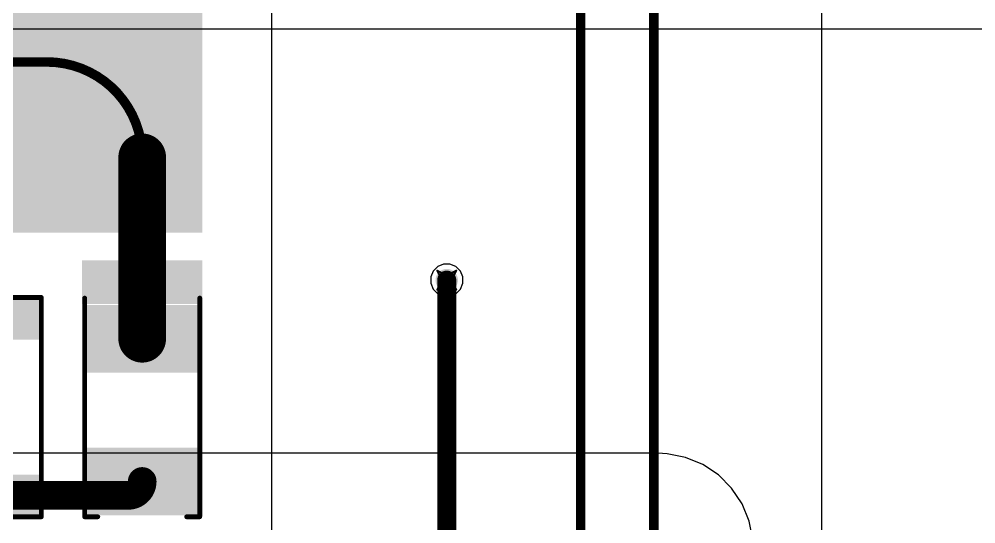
# Model space of a CAD drawing. Header units: inches. Extents: x -2 to 5376, y -4 to 5426.
# Drawn here: x 72.01 to 97.49, y 55.88 to 69.32 of the extents above; entities that cross this region are included whole.
import ezdxf

# ---------------------------------------------------------------- set-up
doc = ezdxf.new("R2010")
doc.units = ezdxf.units.IN
for name, color, linetype in [('Bottom Layer', 5, 'Continuous'), ('Drill Drawing', 1, 'Continuous'), ('Layer 1', 16, 'Continuous'), ('Layer 2', 76, 'Continuous'), ('Top Layer', 1, 'Continuous'), ('Top Overlay', 2, 'Continuous'), ('Top Paste', 8, 'Continuous'), ('Top Solder', 216, 'Continuous'), ('Via Holes', 16, 'Continuous')]:
    doc.layers.add(name, color=color, linetype=linetype)

# ---------------------------------------------------------------- blocks, each defined once
blk = doc.blocks.new('RES_2010_65')
at = {"layer": 'Top Layer'}
for points in [[(-2.8, 1.4), (-1.9, 1.4), (-1.9, -1.4), (-2.8, -1.4)], [(1.9, 1.4), (2.8, 1.4), (2.8, -1.4), (1.9, -1.4)]]:
    blk.add_hatch(color=1, dxfattribs=at).paths.add_polyline_path(points)
at = {"layer": 'Top Paste'}
for points in [[(-2.8, 1.4), (-1.9, 1.4), (-1.9, -1.4), (-2.8, -1.4)], [(1.9, 1.4), (2.8, 1.4), (2.8, -1.4), (1.9, -1.4)]]:
    blk.add_hatch(color=8, dxfattribs=at).paths.add_polyline_path(points)
at = {"layer": 'Top Solder'}
for points in [[(-2.902, 1.502), (-1.798, 1.502), (-1.798, -1.502), (-2.902, -1.502)], [(1.798, 1.502), (2.902, 1.502), (2.902, -1.502), (1.798, -1.502)]]:
    blk.add_hatch(color=216, dxfattribs=at).paths.add_polyline_path(points)
at = {"layer": 'Top Overlay'}
for points in [[(-2.921, -1.524, 0.127, 0.127, 0), (-2.921, 1.524, 0.127, 0.127, 0)], [(2.921, 1.524, 0.127, 0.127, 0), (-2.921, 1.524, 0.127, 0.127, 0)], [(2.921, -1.524, 0.127, 0.127, 0), (2.921, 1.524, 0.127, 0.127, 0)], [(2.921, -1.524, 0.127, 0.127, 0), (-2.921, -1.524, 0.127, 0.127, 0)]]:
    blk.add_lwpolyline(points, format="xyseb", dxfattribs=at)
for points in [[(-2.953, 1.524, 0.0635, 0.0635, 1), (-2.889, 1.524, 0.0635, 0.0635, 1)], [(-2.953, 1.524, 0.0635, 0.0635, 1), (-2.889, 1.524, 0.0635, 0.0635, 1)], [(2.889, 1.524, 0.0635, 0.0635, 1), (2.953, 1.524, 0.0635, 0.0635, 1)], [(2.889, 1.524, 0.0635, 0.0635, 1), (2.953, 1.524, 0.0635, 0.0635, 1)], [(-2.953, -1.524, 0.0635, 0.0635, 1), (-2.889, -1.524, 0.0635, 0.0635, 1)], [(-2.953, -1.524, 0.0635, 0.0635, 1), (-2.889, -1.524, 0.0635, 0.0635, 1)], [(2.889, -1.524, 0.0635, 0.0635, 1), (2.953, -1.524, 0.0635, 0.0635, 1)], [(2.889, -1.524, 0.0635, 0.0635, 1), (2.953, -1.524, 0.0635, 0.0635, 1)]]:
    blk.add_lwpolyline(points, format="xyseb", close=True, dxfattribs=at)
blk = doc.blocks.new('D2PAK_90')
at = {"layer": 'Top Layer'}
for points in [[(-5.715, 9.78), (5.715, 9.78), (5.715, 0.89), (-5.715, 0.89)], [(-3.58, -3.43), (-1.5, -3.43), (-1.5, -7.24), (-3.58, -7.24)], [(1.5, -3.43), (3.58, -3.43), (3.58, -7.24), (1.5, -7.24)]]:
    blk.add_hatch(color=1, dxfattribs=at).paths.add_polyline_path(points)
at = {"layer": 'Top Paste'}
for points in [[(-5.715, 9.78), (5.715, 9.78), (5.715, 0.89), (-5.715, 0.89)], [(-3.58, -3.43), (-1.5, -3.43), (-1.5, -7.24), (-3.58, -7.24)], [(1.5, -3.43), (3.58, -3.43), (3.58, -7.24), (1.5, -7.24)]]:
    blk.add_hatch(color=8, dxfattribs=at).paths.add_polyline_path(points)
at = {"layer": 'Top Solder'}
for points in [[(-5.817, 9.882), (5.817, 9.882), (5.817, 0.788), (-5.817, 0.788)], [(-3.682, -3.328), (-1.398, -3.328), (-1.398, -7.342), (-3.682, -7.342)], [(1.398, -3.328), (3.682, -3.328), (3.682, -7.342), (1.398, -7.342)]]:
    blk.add_hatch(color=216, dxfattribs=at).paths.add_polyline_path(points)
at = {"layer": 'Top Overlay'}
for points in [[(-5.207, 0.508, 0.254, 0.254, 0), (-5.207, -1.626, 0.254, 0.254, 0)], [(5.105, 0.508, 0.254, 0.254, 0), (5.105, -1.626, 0.254, 0.254, 0)], [(5.105, -1.626, 0.254, 0.254, 0), (-5.207, -1.626, 0.254, 0.254, 0)], [(-3.962, -5.207, 0.254, 0.254, 0), (-3.962, -5.461, 0.254, 0.254, 0)], [(-3.835, -5.334, 0.254, 0.254, 0), (-3.962, -5.207, 0.254, 0.254, 0)], [(-3.835, -5.334, 0.254, 0.254, 0), (-3.962, -5.461, 0.254, 0.254, 0)]]:
    blk.add_lwpolyline(points, format="xyseb", dxfattribs=at)
for points in [[(-5.27, 0.508, 0.127, 0.127, 1), (-5.144, 0.508, 0.127, 0.127, 1)], [(5.042, 0.508, 0.127, 0.127, 1), (5.169, 0.508, 0.127, 0.127, 1)], [(-5.27, -1.626, 0.127, 0.127, 1), (-5.144, -1.626, 0.127, 0.127, 1)], [(-5.27, -1.626, 0.127, 0.127, 1), (-5.144, -1.626, 0.127, 0.127, 1)], [(5.042, -1.626, 0.127, 0.127, 1), (5.169, -1.626, 0.127, 0.127, 1)], [(5.042, -1.626, 0.127, 0.127, 1), (5.169, -1.626, 0.127, 0.127, 1)], [(-4.026, -5.207, 0.127, 0.127, 1), (-3.899, -5.207, 0.127, 0.127, 1)], [(-4.026, -5.207, 0.127, 0.127, 1), (-3.899, -5.207, 0.127, 0.127, 1)], [(-4.026, -5.461, 0.127, 0.127, 1), (-3.899, -5.461, 0.127, 0.127, 1)], [(-4.026, -5.461, 0.127, 0.127, 1), (-3.899, -5.461, 0.127, 0.127, 1)], [(-3.899, -5.334, 0.127, 0.127, 1), (-3.772, -5.334, 0.127, 0.127, 1)], [(-3.899, -5.334, 0.127, 0.127, 1), (-3.772, -5.334, 0.127, 0.127, 1)]]:
    blk.add_lwpolyline(points, format="xyseb", close=True, dxfattribs=at)
blk = doc.blocks.new('SMA_DO_214AC__94')
at = {"layer": 'Top Layer'}
for points in [[(-2.7, 1.4), (-1.1, 1.4), (-1.1, -1.4), (-2.7, -1.4)], [(1.1, 1.4), (2.7, 1.4), (2.7, -1.4), (1.1, -1.4)]]:
    blk.add_hatch(color=1, dxfattribs=at).paths.add_polyline_path(points)
at = {"layer": 'Top Overlay'}
blk.add_hatch(color=2, dxfattribs=at).paths.add_polyline_path([(-3.992, -1.6), (-2.825, -1.6), (-2.825, 1.6), (-3.992, 1.6)])
at = {"layer": 'Top Paste'}
for points in [[(-2.7, 1.4), (-1.1, 1.4), (-1.1, -1.4), (-2.7, -1.4)], [(1.1, 1.4), (2.7, 1.4), (2.7, -1.4), (1.1, -1.4)]]:
    blk.add_hatch(color=8, dxfattribs=at).paths.add_polyline_path(points)
at = {"layer": 'Top Solder'}
for points in [[(-2.802, 1.502), (-0.998, 1.502), (-0.998, -1.502), (-2.802, -1.502)], [(0.998, 1.502), (2.802, 1.502), (2.802, -1.502), (0.998, -1.502)]]:
    blk.add_hatch(color=216, dxfattribs=at).paths.add_polyline_path(points)
at = {"layer": 'Top Overlay'}
for points in [[(2.842, 1.533, 0.127, 0.127, 0), (-2.983, 1.533, 0.127, 0.127, 0)], [(2.842, 1.183, 0.127, 0.127, 0), (2.842, 1.533, 0.127, 0.127, 0)], [(2.842, -1.533, 0.127, 0.127, 0), (2.842, -1.183, 0.127, 0.127, 0)], [(2.842, -1.533, 0.127, 0.127, 0), (-2.983, -1.533, 0.127, 0.127, 0)]]:
    blk.add_lwpolyline(points, format="xyseb", dxfattribs=at)
for points in [[(-3.015, 1.533, 0.0635, 0.0635, 1), (-2.951, 1.533, 0.0635, 0.0635, 1)], [(2.811, 1.533, 0.0635, 0.0635, 1), (2.874, 1.533, 0.0635, 0.0635, 1)], [(2.811, 1.533, 0.0635, 0.0635, 1), (2.874, 1.533, 0.0635, 0.0635, 1)], [(2.811, 1.183, 0.0635, 0.0635, 1), (2.874, 1.183, 0.0635, 0.0635, 1)], [(2.811, -1.183, 0.0635, 0.0635, 1), (2.874, -1.183, 0.0635, 0.0635, 1)], [(-3.015, -1.533, 0.0635, 0.0635, 1), (-2.951, -1.533, 0.0635, 0.0635, 1)], [(2.811, -1.533, 0.0635, 0.0635, 1), (2.874, -1.533, 0.0635, 0.0635, 1)], [(2.811, -1.533, 0.0635, 0.0635, 1), (2.874, -1.533, 0.0635, 0.0635, 1)]]:
    blk.add_lwpolyline(points, format="xyseb", close=True, dxfattribs=at)

msp = doc.modelspace()

# ---------------------------------------------------------------- hatches: boundary and pattern name
at = {"layer": 'Bottom Layer'}
h = msp.add_hatch(color=5, dxfattribs=at)
edge = h.paths.add_edge_path()
edge.add_arc((83.402, 62.372), 0.3, 0, 360)
at = {"layer": 'Layer 1'}
h = msp.add_hatch(color=16, dxfattribs=at)
edge = h.paths.add_edge_path()
edge.add_arc((83.402, 62.372), 0.3, 0, 360)
at = {"layer": 'Layer 2'}
h = msp.add_hatch(color=76, dxfattribs=at)
edge = h.paths.add_edge_path()
edge.add_arc((83.402, 62.372), 0.3, 0, 360)
at = {"layer": 'Top Layer'}
h = msp.add_hatch(color=1, dxfattribs=at)
edge = h.paths.add_edge_path()
edge.add_arc((83.402, 62.372), 0.3, 0, 360)
at = {"layer": 'Via Holes'}
h = msp.add_hatch(color=7, dxfattribs=at)
edge = h.paths.add_edge_path()
edge.add_arc((83.402, 62.372), 0.15, 0, 360)

# ---------------------------------------------------------------- linework, layer by layer
at = {"layer": 'Bottom Layer'}
for p, q in [((78.74, 46.38), (78.74, 72.898)), ((83.16, 62.734), (83.04, 62.614)), ((83.317, 62.799), (83.16, 62.734)), ((83.487, 62.799), (83.317, 62.799)), ((83.644, 62.734), (83.487, 62.799)), ((83.764, 62.614), (83.644, 62.734)), ((83.04, 62.614), (82.975, 62.457)), ((82.975, 62.457), (82.975, 62.287)), ((83.829, 62.457), (83.764, 62.614)), ((83.829, 62.287), (83.829, 62.457)), ((82.975, 62.287), (83.04, 62.13)), ((83.764, 62.13), (83.829, 62.287)), ((83.04, 62.13), (83.16, 62.01)), ((83.16, 62.01), (83.317, 61.945)), ((83.317, 61.945), (83.487, 61.945)), ((83.487, 61.945), (83.644, 62.01)), ((83.644, 62.01), (83.764, 62.13))]:
    msp.add_line(p, q, dxfattribs=at)
at = {"layer": 'Drill Drawing'}
for points in [[(83.148, 62.626, 0.0508, 0.0508, 0), (83.402, 62.499, 0.0508, 0.0508, 0)], [(83.148, 62.626, 0.0508, 0.0508, 0), (83.275, 62.372, 0.0508, 0.0508, 0)], [(83.25, 62.524, 0.0508, 0.0508, 0), (83.402, 62.448, 0.0508, 0.0508, 0)], [(83.25, 62.524, 0.0508, 0.0508, 0), (83.326, 62.372, 0.0508, 0.0508, 0)], [(83.402, 62.499, 0.0508, 0.0508, 0), (83.656, 62.626, 0.0508, 0.0508, 0)], [(83.402, 62.448, 0.0508, 0.0508, 0), (83.554, 62.524, 0.0508, 0.0508, 0)], [(83.478, 62.372, 0.0508, 0.0508, 0), (83.554, 62.524, 0.0508, 0.0508, 0)], [(83.529, 62.372, 0.0508, 0.0508, 0), (83.656, 62.626, 0.0508, 0.0508, 0)], [(83.148, 62.118, 0.0508, 0.0508, 0), (83.275, 62.372, 0.0508, 0.0508, 0)], [(83.148, 62.118, 0.0508, 0.0508, 0), (83.402, 62.245, 0.0508, 0.0508, 0)], [(83.25, 62.219, 0.0508, 0.0508, 0), (83.326, 62.372, 0.0508, 0.0508, 0)], [(83.25, 62.219, 0.0508, 0.0508, 0), (83.402, 62.296, 0.0508, 0.0508, 0)], [(83.402, 62.296, 0.0508, 0.0508, 0), (83.554, 62.219, 0.0508, 0.0508, 0)], [(83.402, 62.245, 0.0508, 0.0508, 0), (83.656, 62.118, 0.0508, 0.0508, 0)], [(83.478, 62.372, 0.0508, 0.0508, 0), (83.554, 62.219, 0.0508, 0.0508, 0)], [(83.529, 62.372, 0.0508, 0.0508, 0), (83.656, 62.118, 0.0508, 0.0508, 0)]]:
    msp.add_lwpolyline(points, format="xyseb", dxfattribs=at)
for points in [[(83.135, 62.626, 0.0254, 0.0254, 1), (83.161, 62.626, 0.0254, 0.0254, 1)], [(83.135, 62.626, 0.0254, 0.0254, 1), (83.161, 62.626, 0.0254, 0.0254, 1)], [(83.237, 62.524, 0.0254, 0.0254, 1), (83.262, 62.524, 0.0254, 0.0254, 1)], [(83.237, 62.524, 0.0254, 0.0254, 1), (83.262, 62.524, 0.0254, 0.0254, 1)], [(83.389, 62.499, 0.0254, 0.0254, 1), (83.415, 62.499, 0.0254, 0.0254, 1)], [(83.389, 62.499, 0.0254, 0.0254, 1), (83.415, 62.499, 0.0254, 0.0254, 1)], [(83.389, 62.448, 0.0254, 0.0254, 1), (83.415, 62.448, 0.0254, 0.0254, 1)], [(83.389, 62.448, 0.0254, 0.0254, 1), (83.415, 62.448, 0.0254, 0.0254, 1)], [(83.542, 62.524, 0.0254, 0.0254, 1), (83.567, 62.524, 0.0254, 0.0254, 1)], [(83.542, 62.524, 0.0254, 0.0254, 1), (83.567, 62.524, 0.0254, 0.0254, 1)], [(83.643, 62.626, 0.0254, 0.0254, 1), (83.669, 62.626, 0.0254, 0.0254, 1)], [(83.643, 62.626, 0.0254, 0.0254, 1), (83.669, 62.626, 0.0254, 0.0254, 1)], [(83.237, 62.219, 0.0254, 0.0254, 1), (83.262, 62.219, 0.0254, 0.0254, 1)], [(83.237, 62.219, 0.0254, 0.0254, 1), (83.262, 62.219, 0.0254, 0.0254, 1)], [(83.262, 62.372, 0.0254, 0.0254, 1), (83.288, 62.372, 0.0254, 0.0254, 1)], [(83.262, 62.372, 0.0254, 0.0254, 1), (83.288, 62.372, 0.0254, 0.0254, 1)], [(83.313, 62.372, 0.0254, 0.0254, 1), (83.338, 62.372, 0.0254, 0.0254, 1)], [(83.313, 62.372, 0.0254, 0.0254, 1), (83.338, 62.372, 0.0254, 0.0254, 1)], [(83.389, 62.296, 0.0254, 0.0254, 1), (83.415, 62.296, 0.0254, 0.0254, 1)], [(83.389, 62.296, 0.0254, 0.0254, 1), (83.415, 62.296, 0.0254, 0.0254, 1)], [(83.389, 62.245, 0.0254, 0.0254, 1), (83.415, 62.245, 0.0254, 0.0254, 1)], [(83.389, 62.245, 0.0254, 0.0254, 1), (83.415, 62.245, 0.0254, 0.0254, 1)], [(83.465, 62.372, 0.0254, 0.0254, 1), (83.491, 62.372, 0.0254, 0.0254, 1)], [(83.465, 62.372, 0.0254, 0.0254, 1), (83.491, 62.372, 0.0254, 0.0254, 1)], [(83.516, 62.372, 0.0254, 0.0254, 1), (83.542, 62.372, 0.0254, 0.0254, 1)], [(83.516, 62.372, 0.0254, 0.0254, 1), (83.542, 62.372, 0.0254, 0.0254, 1)], [(83.542, 62.219, 0.0254, 0.0254, 1), (83.567, 62.219, 0.0254, 0.0254, 1)], [(83.542, 62.219, 0.0254, 0.0254, 1), (83.567, 62.219, 0.0254, 0.0254, 1)], [(83.135, 62.118, 0.0254, 0.0254, 1), (83.161, 62.118, 0.0254, 0.0254, 1)], [(83.135, 62.118, 0.0254, 0.0254, 1), (83.161, 62.118, 0.0254, 0.0254, 1)], [(83.643, 62.118, 0.0254, 0.0254, 1), (83.669, 62.118, 0.0254, 0.0254, 1)], [(83.643, 62.118, 0.0254, 0.0254, 1), (83.669, 62.118, 0.0254, 0.0254, 1)]]:
    msp.add_lwpolyline(points, format="xyseb", close=True, dxfattribs=at)
at = {"layer": 'Layer 1'}
for p, q in [((89.027, 57.76), (-1.052, 57.76)), ((89.276, 57.747), (89.027, 57.76)), ((89.764, 57.65), (89.276, 57.747)), ((90.224, 57.46), (89.764, 57.65)), ((90.638, 57.183), (90.224, 57.46)), ((90.99, 56.831), (90.638, 57.183)), ((91.267, 56.417), (90.99, 56.831)), ((91.458, 55.957), (91.267, 56.417)), ((91.555, 55.469), (91.458, 55.957))]:
    msp.add_line(p, q, dxfattribs=at)
at = {"layer": 'Layer 2'}
for p, q in [((39.815, 69.064), (109.576, 69.064)), ((89.027, 57.76), (24.245, 57.76)), ((89.276, 57.747), (89.027, 57.76)), ((89.764, 57.65), (89.276, 57.747)), ((90.224, 57.46), (89.764, 57.65)), ((90.638, 57.183), (90.224, 57.46)), ((90.99, 56.831), (90.638, 57.183)), ((91.267, 56.417), (90.99, 56.831)), ((91.458, 55.957), (91.267, 56.417)), ((91.555, 55.469), (91.458, 55.957))]:
    msp.add_line(p, q, dxfattribs=at)
at = {"layer": 'Top Layer'}
msp.add_line((93.396, 48.643), (93.396, 85.496), dxfattribs=at)
for points in [[(88.917, 50.709, 0.254, 0.254, 0), (88.917, 83.32, 0.254, 0.254, 0)], [(86.969, 52.725, 0.254, 0.254, 0), (86.969, 82.693, 0.254, 0.254, 0)], [(71.074, 68.183, 0.254, 0.254, 0), (72.751, 68.183, 0.254, 0.254, 0)], [(72.751, 68.183, 0.254, 0.254, -0.414214), (75.291, 65.643, 0.254, 0.254, 0)], [(75.291, 60.811, 1.27, 1.27, 0), (75.291, 65.643, 1.27, 1.27, 0)], [(83.402, 55.551, 0.508, 0.508, 0), (83.402, 62.372, 0.508, 0.508, 0)], [(75.291, 57.011, 0.762, 0.762, -0.414214), (74.92, 56.64, 0.762, 0.762, 0)], [(71.078, 56.64, 0.762, 0.762, 0), (74.92, 56.64, 0.762, 0.762, 0)]]:
    msp.add_lwpolyline(points, format="xyseb", dxfattribs=at)
for points in [[(72.687, 68.183, 0.127, 0.127, 1), (72.814, 68.183, 0.127, 0.127, 1)], [(72.687, 68.183, 0.127, 0.127, 1), (72.814, 68.183, 0.127, 0.127, 1)], [(74.973, 65.643, 0.635, 0.635, 1), (75.608, 65.643, 0.635, 0.635, 1)], [(75.227, 65.643, 0.127, 0.127, 1), (75.354, 65.643, 0.127, 0.127, 1)], [(83.275, 62.372, 0.254, 0.254, 1), (83.529, 62.372, 0.254, 0.254, 1)], [(74.973, 60.811, 0.635, 0.635, 1), (75.608, 60.811, 0.635, 0.635, 1)], [(75.1, 57.011, 0.381, 0.381, 1), (75.481, 57.011, 0.381, 0.381, 1)], [(74.729, 56.64, 0.381, 0.381, 1), (75.11, 56.64, 0.381, 0.381, 1)], [(74.729, 56.64, 0.381, 0.381, 1), (75.11, 56.64, 0.381, 0.381, 1)]]:
    msp.add_lwpolyline(points, format="xyseb", close=True, dxfattribs=at)

# ---------------------------------------------------------------- block references
for name, p, rotation in [('D2PAK_90', (71.074, 73.518), 180), ('SMA_DO_214AC__94', (75.291, 58.911), 270), ('RES_2010_65', (71.078, 58.99), 270)]:
    msp.add_blockref(name, p, dxfattribs=dict(rotation=rotation))

doc.saveas('drawing.dxf')
